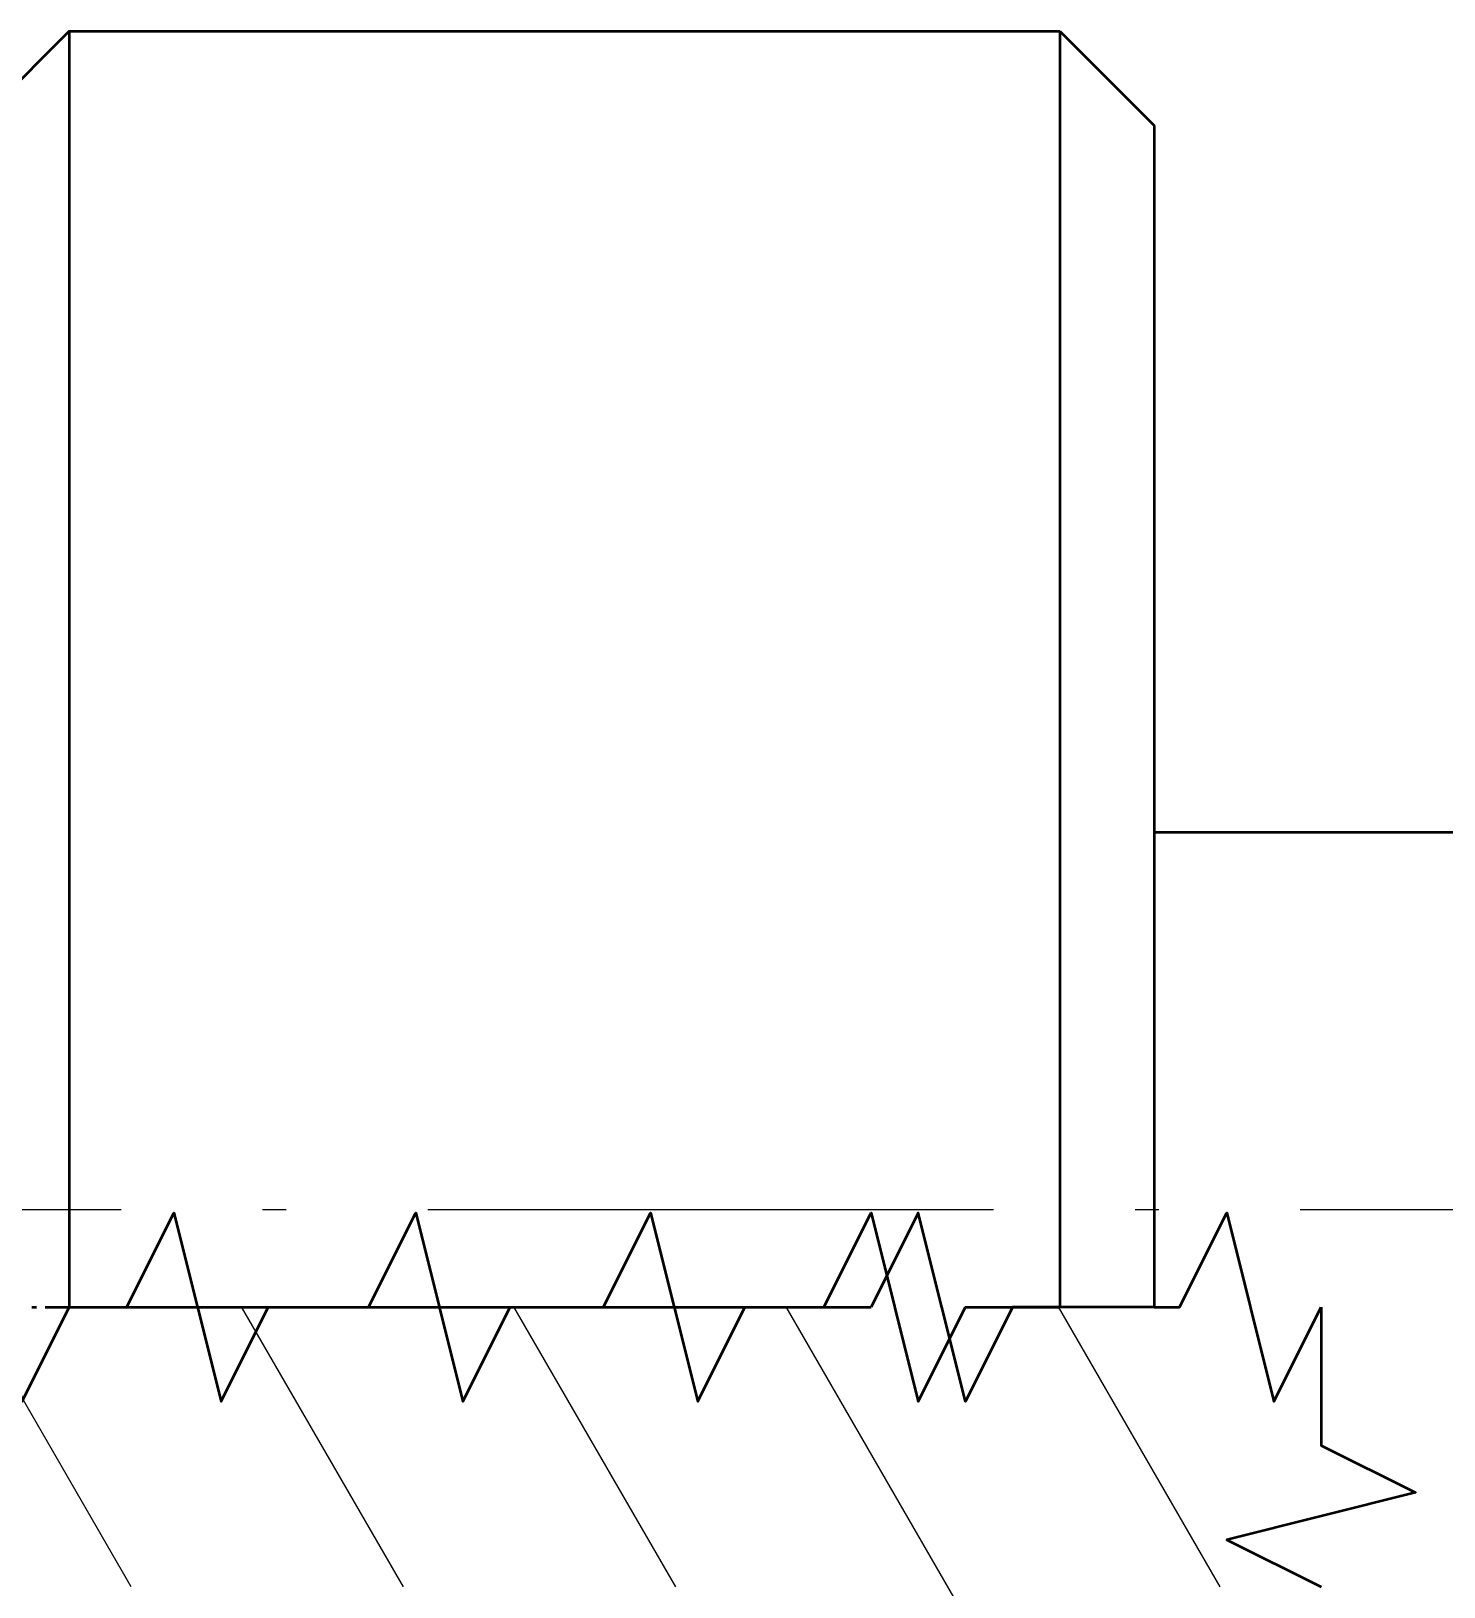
# Model space of a CAD drawing. Extents: x 0 to 420, y 0 to 297.
# Drawn here: x 165.22 to 195.18, y 167.96 to 200.96 of the extents above; entities that cross this region are included whole.
import ezdxf
from ezdxf.enums import TextEntityAlignment as Align

# ---------------------------------------------------------------- set-up
doc = ezdxf.new("R2010")
doc.units = 0
doc.linetypes.add('DASHDOT', pattern=[18.5, 12, -3, 0.5, -3])
doc.layers.get('0').update_dxf_attribs({"lineweight": 13})
doc.styles.get("Standard").update_dxf_attribs({"font": 'isocp.shx'})
doc.dimstyles.get("Standard").update_dxf_attribs({"dimtxt": 2.5, "dimasz": 2.5, "dimexe": 1.25, "dimexo": 0.625, "dimtad": 1, "dimcen": 2.5, "dimadec": 0, "dimazin": 0, "dimtfac": 1, "dimtmove": 0, "dimatfit": 0, "dimfxl": 1, "dimarcsym": 0})

# ---------------------------------------------------------------- blocks, each defined once
blk = doc.blocks.new('*D71')
at = {"color": 7, "lineweight": 18}
for p, q in [((62.03125, 167.439701), (62.03125, 238.86713)), ((220.031258, 175.665539), (220.031258, 238.86713)), ((64.929024, 236.86713), (217.133484, 236.86713))]:
    blk.add_line(p, q, dxfattribs=at)
for points in [[(64.929024, 237.643589), (62.03125, 236.86713), (64.929024, 236.090672)], [(217.133484, 236.090672), (220.031258, 236.86713), (217.133484, 237.643589)]]:
    blk.add_lwpolyline(points, close=True, dxfattribs=at)
for points in [[(64.929024, 237.643589), (62.03125, 236.86713), (64.929024, 237.643589), (64.929024, 236.090672)], [(217.133484, 236.090672), (220.031258, 236.86713), (217.133484, 236.090672), (217.133484, 237.643589)]]:
    blk.add_solid(points, dxfattribs=at)
for s, width, p, p2 in [('158', 0.699227, (132.551709, 239.86713), (139.194366, 239.86713)), ('%%p0,2', 0.70409, (140.944366, 239.86713), (149.5108, 239.86713))]:
    blk.add_text(s, height=3.5, dxfattribs=dict(at, width=width)).set_placement(p, p2, align=Align.FIT)
blk = doc.blocks.new('BLOCK1731')
at = {"color": 7, "lineweight": 35}
for p, q in [((25.2, 127.081), (20.2, 122.081)), ((25.2, 127.081), (25.2, 100.013)), ((25.2, 127.081), (46.2, 127.081)), ((46.2, 127.081), (46.2, 100.013)), ((46.2, 127.081), (48.2, 125.081)), ((48.2, 125.081), (48.2, 100.013)), ((48.2, 114.881), (48.2, 110.081)), ((48.2, 114.781), (48.2, 100.013)), ((67.2, 110.081), (48.2, 110.081)), ((24.406, 100.013), (24.503, 100.013)), ((29.495, 100.013), (29.616, 100.013)), ((39.553, 100.013), (42.2, 100.013)), ((48.2, 100.013), (46.2, 100.013))]:
    blk.add_line(p, q, dxfattribs=at)
for points in [[(20.2, 100.013), (22.2, 100.013), (23.2, 102.013), (24.2, 98.013), (25.2, 100.013)], [(24.689, 100.013), (26.419, 100.013), (27.419, 102.013), (28.419, 98.013), (29.419, 100.013)], [(25.2, 100.013), (41.2, 100.013), (42.2, 102.013), (43.2, 98.013), (44.2, 100.013), (46.2, 100.013)], [(29.761, 100.013), (31.546, 100.013), (32.546, 102.013), (33.546, 98.013), (34.546, 100.013)], [(34.578, 100.013), (36.526, 100.013), (37.526, 102.013), (38.526, 98.013), (39.526, 100.013)], [(48.2, 100.013), (45.2, 100.013), (44.2, 98.013), (43.2, 102.013), (42.2, 100.013)], [(48.2, 100.013), (48.741, 100.013), (49.741, 102.013), (50.741, 98.013), (51.741, 100.013)], [(51.741, 100.013), (51.741, 97.082), (53.741, 96.082), (49.741, 95.082), (51.741, 94.082)]]:
    blk.add_lwpolyline(points, dxfattribs=at)
blk = doc.blocks.new('BLOCK1740')
at = {"color": 7, "lineweight": 18}
for p, q in [((26.510357, 94.08271), (23.08061, 100.023209)), ((32.283859, 94.08271), (28.854113, 100.023209)), ((38.057362, 94.08271), (34.627617, 100.023209)), ((46.55101, 89.371284), (40.401119, 100.023209)), ((49.60437, 94.08271), (46.174622, 100.023209))]:
    blk.add_line(p, q, dxfattribs=at)

msp = doc.modelspace()

# ---------------------------------------------------------------- linework, layer by layer
at = {"color": 7, "linetype": 'DASHDOT', "lineweight": 18}
msp.add_line((222.63131, 175.958347), (59.43071, 175.958347), dxfattribs=at)

# ---------------------------------------------------------------- block references
at = {"lineweight": 0}
for name in ['BLOCK1731', 'BLOCK1740']:
    msp.add_blockref(name, (140.831253, 73.876987), dxfattribs=at)

# ---------------------------------------------------------------- dimensions: what is measured, and where the dimension line sits
at = {"color": 0, "lineweight": 0}
dim = msp.add_linear_dim(base=(62.03125, 236.86713), p1=(220.031258, 175.665536), p2=(62.03125, 167.439699), angle=180, text='<>{}{%%p0,2}', dimstyle='STANDARD', override={"dimtol": 0, "dimlim": 0, "dimtp": 0.2, "dimtm": 0.2}, dxfattribs=at)
dim.commit()
dim.dimension.update_dxf_attribs({"geometry": '*D71', "text_midpoint": (141.031254, 236.86713), "dimtype": 160, "oblique_angle": 5156.620156})

doc.saveas('drawing.dxf')
